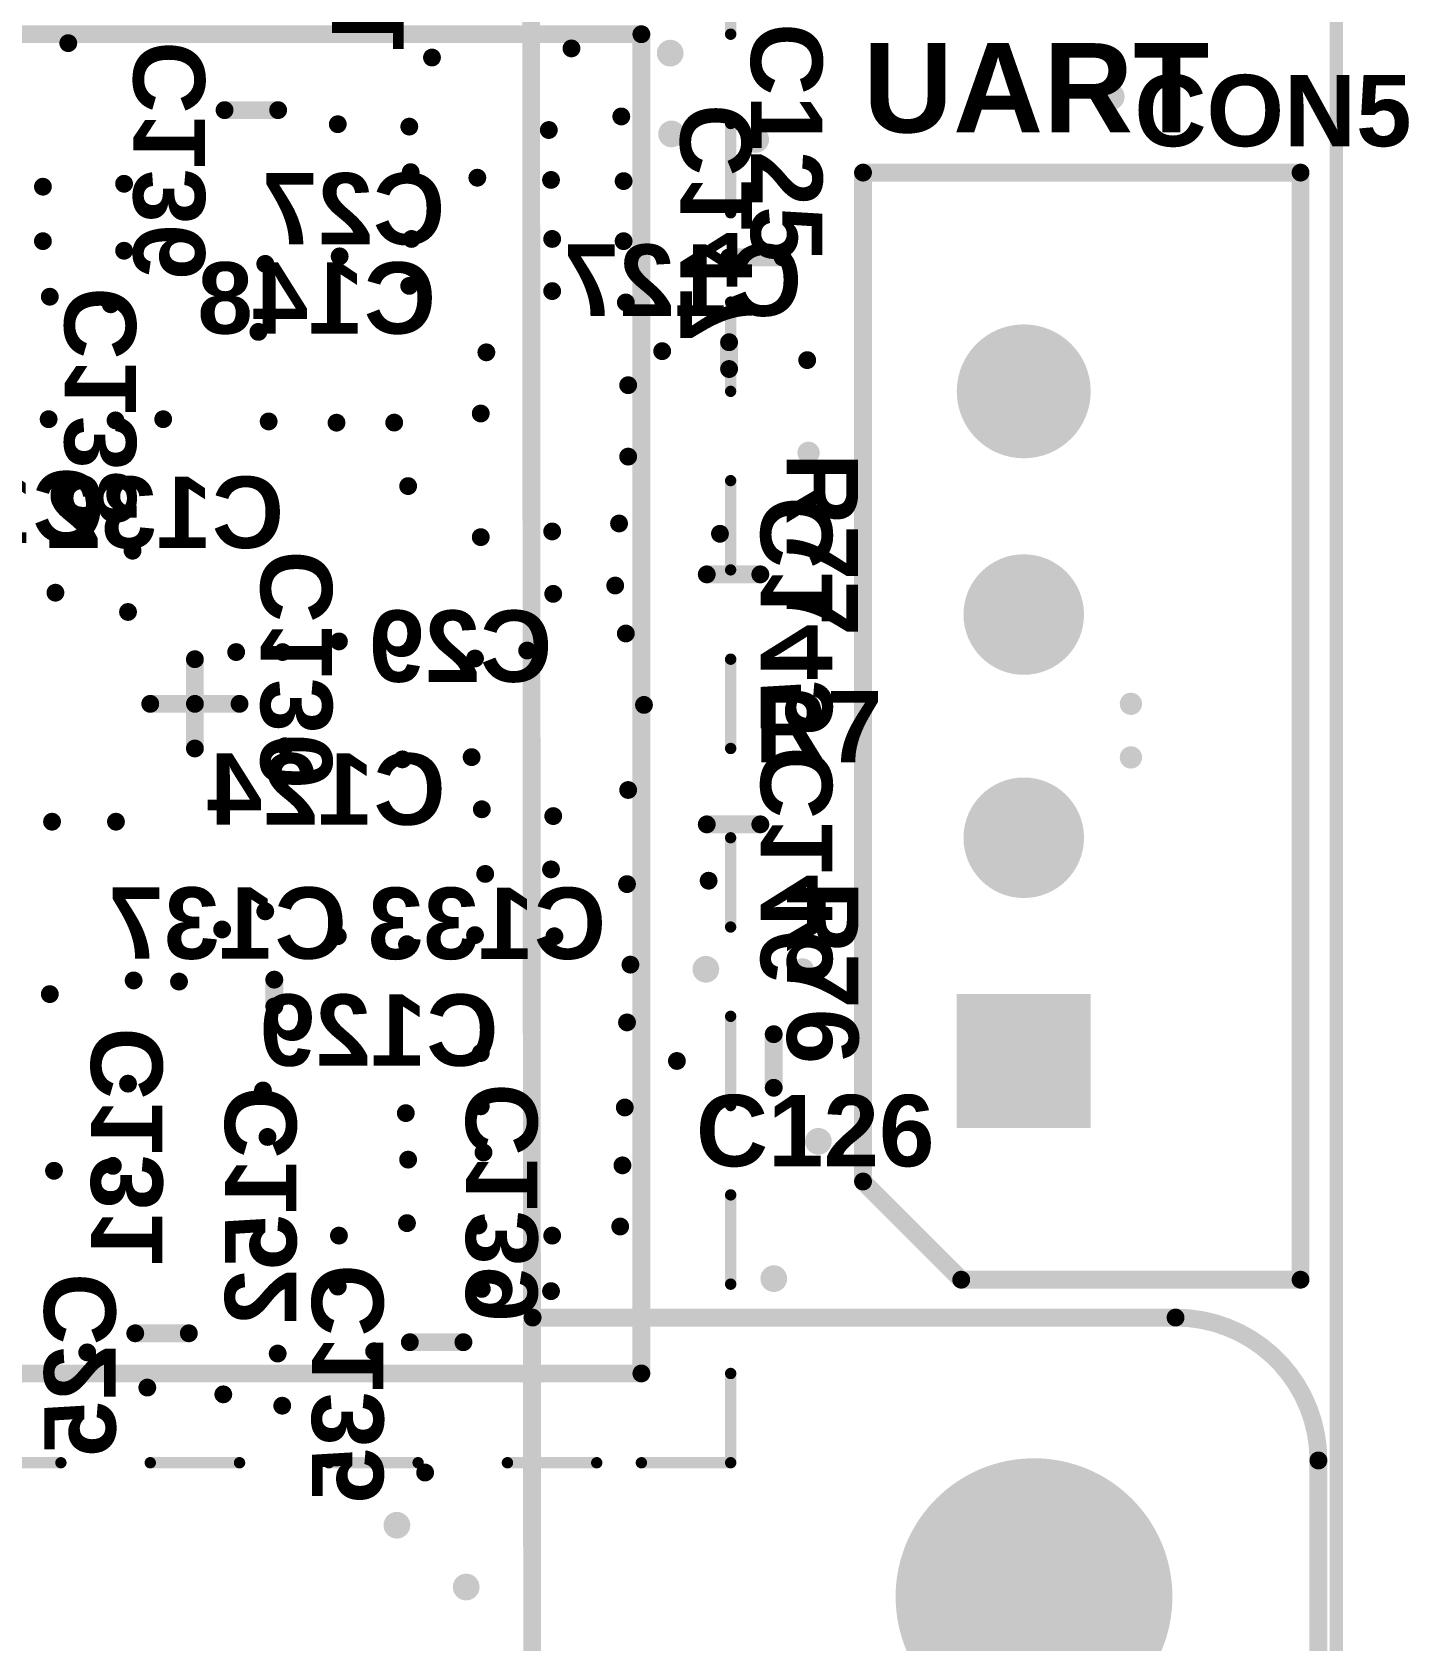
# Model space of a CAD drawing. Extents: x -0.3 to 75.5, y -0.2 to 56.1.
# Drawn here: x 54.4 to 69.81, y 17.51 to 35.52 of the extents above; entities that cross this region are included whole.
import ezdxf

# ---------------------------------------------------------------- set-up
doc = ezdxf.new("R2010")
doc.units = 0
doc.layers.get('0').update_dxf_attribs({"linetype": 'CONTINUOUS'})
for name, color, linetype in [('BOTTOMOVERLAY', 54, 'CONTINUOUS'), ('KEEPOUTLAYER', 6, 'CONTINUOUS'), ('MULTILAYER', 9, 'CONTINUOUS'), ('PADHOLELAYER', 156, 'CONTINUOUS'), ('TOPOVERLAY', 2, 'CONTINUOUS'), ('VIAHOLELAYER', 16, 'CONTINUOUS')]:
    doc.layers.add(name, color=color, linetype=linetype)
doc.styles.add('ARIAL', font='arialbd.ttf', dxfattribs={"height": 0.2})

# ---------------------------------------------------------------- blocks, each defined once
blk = doc.blocks.new('HEAT_SINK_40X40_55MM_34')
at = {"layer": 'MULTILAYER'}
h = blk.add_hatch(color=9, dxfattribs=at)
edge = h.paths.add_edge_path()
edge.add_arc((-25.615, 10), 1.55, 0, 360)
at = {"layer": 'PADHOLELAYER'}
h = blk.add_hatch(color=156, dxfattribs=at)
edge = h.paths.add_edge_path()
edge.add_arc((-25.615, 10), 1.55, 0, 360)
at = {"layer": 'TOPOVERLAY', "const_width": 0.2}
blk.add_lwpolyline([(-19.975, -20.001), (-20.001, 20)], dxfattribs=at)
blk = doc.blocks.new('CAPC1207L_B_186')
at = {"layer": 'BOTTOMOVERLAY', "const_width": 0.2}
blk.add_lwpolyline([(0, -0.3), (0, 0.3)], dxfattribs=at)
at = {"layer": 'BOTTOMOVERLAY', "const_width": 0.1}
for points in [[(-0.05, 0.3, 1), (0.05, 0.3, 1)], [(-0.05, -0.3, 1), (0.05, -0.3, 1)]]:
    blk.add_lwpolyline(points, format="xyb", close=True, dxfattribs=at)
blk = doc.blocks.new('CAPC1207L_B_187')
at = {"layer": 'BOTTOMOVERLAY', "const_width": 0.2}
blk.add_lwpolyline([(0, 0.3), (0, -0.3)], dxfattribs=at)
at = {"layer": 'BOTTOMOVERLAY', "const_width": 0.1}
for points in [[(-0.05, 0.3, 1), (0.05, 0.3, 1)], [(-0.05, -0.3, 1), (0.05, -0.3, 1)]]:
    blk.add_lwpolyline(points, format="xyb", close=True, dxfattribs=at)
blk = doc.blocks.new('CAPC1005L_B_193')
at = {"layer": 'BOTTOMOVERLAY', "const_width": 0.2}
blk.add_lwpolyline([(0, -0.15), (0, 0.15)], dxfattribs=at)
at = {"layer": 'BOTTOMOVERLAY', "const_width": 0.1}
for points in [[(-0.05, 0.15, 1), (0.05, 0.15, 1)], [(-0.05, -0.15, 1), (0.05, -0.15, 1)]]:
    blk.add_lwpolyline(points, format="xyb", close=True, dxfattribs=at)
blk = doc.blocks.new('CAPC1207L_B_194')
at = {"layer": 'BOTTOMOVERLAY', "const_width": 0.2}
blk.add_lwpolyline([(0, 0.3), (0, -0.3)], dxfattribs=at)
at = {"layer": 'BOTTOMOVERLAY', "const_width": 0.1}
for points in [[(-0.05, 0.3, 1), (0.05, 0.3, 1)], [(-0.05, -0.3, 1), (0.05, -0.3, 1)]]:
    blk.add_lwpolyline(points, format="xyb", close=True, dxfattribs=at)
blk = doc.blocks.new('CAPC1207L_B_195')
at = {"layer": 'BOTTOMOVERLAY', "const_width": 0.2}
blk.add_lwpolyline([(0, -0.3), (0, 0.3)], dxfattribs=at)
at = {"layer": 'BOTTOMOVERLAY', "const_width": 0.1}
for points in [[(-0.05, 0.3, 1), (0.05, 0.3, 1)], [(-0.05, -0.3, 1), (0.05, -0.3, 1)]]:
    blk.add_lwpolyline(points, format="xyb", close=True, dxfattribs=at)
blk = doc.blocks.new('CAPC1005L_B_203')
at = {"layer": 'BOTTOMOVERLAY', "const_width": 0.2}
blk.add_lwpolyline([(0, -0.15), (0, 0.15)], dxfattribs=at)
at = {"layer": 'BOTTOMOVERLAY', "const_width": 0.1}
for points in [[(-0.05, 0.15, 1), (0.05, 0.15, 1)], [(-0.05, -0.15, 1), (0.05, -0.15, 1)]]:
    blk.add_lwpolyline(points, format="xyb", close=True, dxfattribs=at)
blk = doc.blocks.new('CAPC1207L_204')
at = {"layer": 'TOPOVERLAY', "const_width": 0.2}
blk.add_lwpolyline([(0, -0.3), (0, 0.3)], dxfattribs=at)
at = {"layer": 'TOPOVERLAY', "const_width": 0.1}
for points in [[(-0.05, 0.3, 1), (0.05, 0.3, 1)], [(-0.05, -0.3, 1), (0.05, -0.3, 1)]]:
    blk.add_lwpolyline(points, format="xyb", close=True, dxfattribs=at)
blk = doc.blocks.new('CAPC1207L_205')
at = {"layer": 'TOPOVERLAY', "const_width": 0.2}
blk.add_lwpolyline([(0, 0.3), (0, -0.3)], dxfattribs=at)
at = {"layer": 'TOPOVERLAY', "const_width": 0.1}
for points in [[(-0.05, 0.3, 1), (0.05, 0.3, 1)], [(-0.05, -0.3, 1), (0.05, -0.3, 1)]]:
    blk.add_lwpolyline(points, format="xyb", close=True, dxfattribs=at)
blk = doc.blocks.new('BGA200_15R00X10R00X0R90_29')
at = {"layer": 'TOPOVERLAY'}
for points, const_width in [([(6, 7.5), (6, 8.5)], 0.127), ([(-5, 7.5), (5, 7.5)], 0.2), ([(5, -7.5), (5, 7.5)], 0.2), ([(6, 5.5), (6, 6.5)], 0.127), ([(6, 3.5), (6, 4.5)], 0.127), ([(6, 1.5), (6, 2.5)], 0.127), ([(0, 0), (0, 0.5)], 0.2), ([(6, -0.5), (6, 0.5)], 0.127), ([(-0.5, 0), (0, 0)], 0.2), ([(0, 0), (0.5, 0)], 0.2), ([(0, -0.5), (0, 0)], 0.2), ([(6, -2.5), (6, -1.5)], 0.127), ([(6, -4.5), (6, -3.5)], 0.127), ([(6, -6.5), (6, -5.5)], 0.127), ([(-5, -7.5), (5, -7.5)], 0.2), ([(6, -8.5), (6, -7.5)], 0.127), ([(-2.5, -8.5), (-1.5, -8.5)], 0.127), ([(-0.5, -8.5), (0.5, -8.5)], 0.127), ([(1.5, -8.5), (2.5, -8.5)], 0.127), ([(3.5, -8.5), (4.5, -8.5)], 0.127), ([(5, -8.5), (6, -8.5)], 0.127)]:
    blk.add_lwpolyline(points, dxfattribs=dict(at, const_width=const_width))
for points, const_width in [([(4.95, 7.5, 1), (5.05, 7.5, 1)], 0.0999), ([(4.95, 7.5, 1), (5.05, 7.5, 1)], 0.0999), ([(5.968, 7.5, 1), (6.032, 7.5, 1)], 0.0635), ([(5.968, 6.5, 1), (6.032, 6.5, 1)], 0.0635), ([(5.968, 5.5, 1), (6.032, 5.5, 1)], 0.0635), ([(5.968, 4.5, 1), (6.031, 4.5, 1)], 0.0635), ([(5.968, 3.5, 1), (6.031, 3.5, 1)], 0.0635), ([(5.968, 2.5, 1), (6.031, 2.5, 1)], 0.0635), ([(5.968, 1.5, 1), (6.031, 1.5, 1)], 0.0635), ([(-0.05, 0.5, 1), (0.05, 0.5, 1)], 0.0999), ([(5.968, 0.5, 1), (6.032, 0.5, 1)], 0.0635), ([(-0.55, 0, 1), (-0.45, 0, 1)], 0.0999), ([(-0.05, 0, 1), (0.05, 0, 1)], 0.0999), ([(-0.05, 0, 1), (0.05, 0, 1)], 0.0999), ([(-0.05, 0, 1), (0.05, 0, 1)], 0.0999), ([(-0.05, 0, 1), (0.05, 0, 1)], 0.0999), ([(0.45, 0, 1), (0.55, 0, 1)], 0.0999), ([(-0.05, -0.5, 1), (0.05, -0.5, 1)], 0.0999), ([(5.968, -0.5, 1), (6.032, -0.5, 1)], 0.0635), ([(5.968, -1.5, 1), (6.031, -1.5, 1)], 0.0635), ([(5.968, -2.5, 1), (6.031, -2.5, 1)], 0.0635), ([(5.968, -3.5, 1), (6.031, -3.5, 1)], 0.0635), ([(5.968, -4.5, 1), (6.031, -4.5, 1)], 0.0635), ([(5.968, -5.5, 1), (6.032, -5.5, 1)], 0.0635), ([(5.968, -6.5, 1), (6.032, -6.5, 1)], 0.0635), ([(4.95, -7.5, 1), (5.05, -7.5, 1)], 0.0999), ([(4.95, -7.5, 1), (5.05, -7.5, 1)], 0.0999), ([(5.968, -7.5, 1), (6.032, -7.5, 1)], 0.0635), ([(-1.532, -8.5, 1), (-1.469, -8.5, 1)], 0.0635), ([(-0.532, -8.5, 1), (-0.468, -8.5, 1)], 0.0635), ([(0.468, -8.5, 1), (0.532, -8.5, 1)], 0.0635), ([(1.468, -8.5, 1), (1.532, -8.5, 1)], 0.0635), ([(2.468, -8.5, 1), (2.532, -8.5, 1)], 0.0635), ([(3.468, -8.5, 1), (3.532, -8.5, 1)], 0.0635), ([(4.468, -8.5, 1), (4.532, -8.5, 1)], 0.0635), ([(4.968, -8.5, 1), (5.032, -8.5, 1)], 0.0635), ([(5.968, -8.5, 1), (6.032, -8.5, 1)], 0.0635), ([(5.968, -8.5, 1), (6.032, -8.5, 1)], 0.0635)]:
    blk.add_lwpolyline(points, format="xyb", close=True, dxfattribs=dict(at, const_width=const_width))
blk = doc.blocks.new('CON_5267_04A_293')
at = {"layer": 'MULTILAYER'}
h = blk.add_hatch(color=9, dxfattribs=at)
edge = h.paths.add_edge_path()
edge.add_arc((-3.75, 0), 0.75, 0, 360)
blk.add_hatch(color=9, dxfattribs=at).paths.add_polyline_path([(3, 0.75), (4.5, 0.75), (4.5, -0.75), (3, -0.75)])
h = blk.add_hatch(color=9, dxfattribs=at)
edge = h.paths.add_edge_path()
edge.add_arc((-1.25, 0), 0.675, 0, 360)
h = blk.add_hatch(color=9, dxfattribs=at)
edge = h.paths.add_edge_path()
edge.add_arc((1.25, 0), 0.675, 0, 360)
at = {"layer": 'PADHOLELAYER'}
h = blk.add_hatch(color=156, dxfattribs=at)
edge = h.paths.add_edge_path()
edge.add_arc((-3.75, 0), 0.5, 0, 360)
h = blk.add_hatch(color=156, dxfattribs=at)
edge = h.paths.add_edge_path()
edge.add_arc((-1.25, 0), 0.4, 0, 360)
h = blk.add_hatch(color=156, dxfattribs=at)
edge = h.paths.add_edge_path()
edge.add_arc((1.25, 0), 0.4, 0, 360)
h = blk.add_hatch(color=156, dxfattribs=at)
edge = h.paths.add_edge_path()
edge.add_arc((3.75, 0), 0.5, 0, 360)
at = {"layer": 'TOPOVERLAY', "const_width": 0.2}
for points in [[(-6.2, -1.8), (-6.2, 3.1)], [(6.2, 3.1), (-6.2, 3.1)], [(6.2, -0.7), (6.2, 3.1)], [(5.1, -1.8), (6.2, -0.7)], [(5.1, -1.8), (-6.2, -1.8)]]:
    blk.add_lwpolyline(points, dxfattribs=at)
at = {"layer": 'TOPOVERLAY', "const_width": 0.1}
for points in [[(-6.25, 3.1, 1), (-6.15, 3.1, 1)], [(-6.25, 3.1, 1), (-6.15, 3.1, 1)], [(6.15, 3.1, 1), (6.25, 3.1, 1)], [(6.15, 3.1, 1), (6.25, 3.1, 1)], [(6.15, -0.7, 1), (6.25, -0.7, 1)], [(6.15, -0.7, 1), (6.25, -0.7, 1)], [(-6.25, -1.8, 1), (-6.15, -1.8, 1)], [(-6.25, -1.8, 1), (-6.15, -1.8, 1)], [(5.05, -1.8, 1), (5.15, -1.8, 1)], [(5.05, -1.8, 1), (5.15, -1.8, 1)]]:
    blk.add_lwpolyline(points, format="xyb", close=True, dxfattribs=at)
blk = doc.blocks.new('CAPC1207L_B_318')
at = {"layer": 'BOTTOMOVERLAY', "const_width": 0.2}
blk.add_lwpolyline([(0, -0.3), (0, 0.3)], dxfattribs=at)
at = {"layer": 'BOTTOMOVERLAY', "const_width": 0.1}
for points in [[(-0.05, 0.3, 1), (0.05, 0.3, 1)], [(-0.05, -0.3, 1), (0.05, -0.3, 1)]]:
    blk.add_lwpolyline(points, format="xyb", close=True, dxfattribs=at)

msp = doc.modelspace()

# ---------------------------------------------------------------- hatches: boundary and pattern name
at = {"layer": 'VIAHOLELAYER'}
h = msp.add_hatch(color=16, dxfattribs=at)
edge = h.paths.add_edge_path()
edge.add_arc((54.8, 35.4), 0.1, 0, 360)
h = msp.add_hatch(color=16, dxfattribs=at)
edge = h.paths.add_edge_path()
edge.add_arc((58.873, 35.239), 0.1, 0, 360)
h = msp.add_hatch(color=16, dxfattribs=at)
edge = h.paths.add_edge_path()
edge.add_arc((60.435, 35.341), 0.1, 0, 360)
h = msp.add_hatch(color=16, dxfattribs=at)
edge = h.paths.add_edge_path()
edge.add_arc((61.541, 35.288), 0.15, 0, 360)
h = msp.add_hatch(color=16, dxfattribs=at)
edge = h.paths.add_edge_path()
edge.add_arc((66.48, 34.8), 0.15, 0, 360)
h = msp.add_hatch(color=16, dxfattribs=at)
edge = h.paths.add_edge_path()
edge.add_arc((60.993, 34.579), 0.1, 0, 360)
h = msp.add_hatch(color=16, dxfattribs=at)
edge = h.paths.add_edge_path()
edge.add_arc((57.818, 34.492), 0.1, 0, 360)
h = msp.add_hatch(color=16, dxfattribs=at)
edge = h.paths.add_edge_path()
edge.add_arc((58.619, 34.465), 0.1, 0, 360)
h = msp.add_hatch(color=16, dxfattribs=at)
edge = h.paths.add_edge_path()
edge.add_arc((60.181, 34.427), 0.1, 0, 360)
h = msp.add_hatch(color=16, dxfattribs=at)
edge = h.paths.add_edge_path()
edge.add_arc((61.556, 34.383), 0.15, 0, 360)
h = msp.add_hatch(color=16, dxfattribs=at)
edge = h.paths.add_edge_path()
edge.add_arc((62.498, 34.321), 0.15, 0, 360)
h = msp.add_hatch(color=16, dxfattribs=at)
edge = h.paths.add_edge_path()
edge.add_arc((58.634, 33.955), 0.1, 0, 360)
h = msp.add_hatch(color=16, dxfattribs=at)
edge = h.paths.add_edge_path()
edge.add_arc((54.516, 33.792), 0.1, 0, 360)
h = msp.add_hatch(color=16, dxfattribs=at)
edge = h.paths.add_edge_path()
edge.add_arc((55.425, 33.825), 0.1, 0, 360)
h = msp.add_hatch(color=16, dxfattribs=at)
edge = h.paths.add_edge_path()
edge.add_arc((59.381, 33.893), 0.1, 0, 360)
h = msp.add_hatch(color=16, dxfattribs=at)
edge = h.paths.add_edge_path()
edge.add_arc((60.206, 33.868), 0.1, 0, 360)
h = msp.add_hatch(color=16, dxfattribs=at)
edge = h.paths.add_edge_path()
edge.add_arc((61.019, 33.855), 0.1, 0, 360)
h = msp.add_hatch(color=16, dxfattribs=at)
edge = h.paths.add_edge_path()
edge.add_arc((54.516, 33.182), 0.1, 0, 360)
h = msp.add_hatch(color=16, dxfattribs=at)
edge = h.paths.add_edge_path()
edge.add_arc((55.425, 33.075), 0.1, 0, 360)
h = msp.add_hatch(color=16, dxfattribs=at)
edge = h.paths.add_edge_path()
edge.add_arc((58.644, 33.207), 0.1, 0, 360)
h = msp.add_hatch(color=16, dxfattribs=at)
edge = h.paths.add_edge_path()
edge.add_arc((60.219, 33.207), 0.1, 0, 360)
h = msp.add_hatch(color=16, dxfattribs=at)
edge = h.paths.add_edge_path()
edge.add_arc((61.019, 33.182), 0.1, 0, 360)
h = msp.add_hatch(color=16, dxfattribs=at)
edge = h.paths.add_edge_path()
edge.add_arc((57.006, 32.928), 0.1, 0, 360)
h = msp.add_hatch(color=16, dxfattribs=at)
edge = h.paths.add_edge_path()
edge.add_arc((57.839, 33.012), 0.1, 0, 360)
h = msp.add_hatch(color=16, dxfattribs=at)
edge = h.paths.add_edge_path()
edge.add_arc((54.593, 32.56), 0.1, 0, 360)
h = msp.add_hatch(color=16, dxfattribs=at)
edge = h.paths.add_edge_path()
edge.add_arc((58.618, 32.681), 0.1, 0, 360)
h = msp.add_hatch(color=16, dxfattribs=at)
edge = h.paths.add_edge_path()
edge.add_arc((60.219, 32.623), 0.1, 0, 360)
h = msp.add_hatch(color=16, dxfattribs=at)
edge = h.paths.add_edge_path()
edge.add_arc((55.275, 32.475), 0.1, 0, 360)
h = msp.add_hatch(color=16, dxfattribs=at)
edge = h.paths.add_edge_path()
edge.add_arc((61.044, 32.496), 0.1, 0, 360)
h = msp.add_hatch(color=16, dxfattribs=at)
edge = h.paths.add_edge_path()
edge.add_arc((56.929, 32.166), 0.1, 0, 360)
h = msp.add_hatch(color=16, dxfattribs=at)
edge = h.paths.add_edge_path()
edge.add_arc((59.482, 31.937), 0.1, 0, 360)
h = msp.add_hatch(color=16, dxfattribs=at)
edge = h.paths.add_edge_path()
edge.add_arc((61.451, 31.95), 0.1, 0, 360)
h = msp.add_hatch(color=16, dxfattribs=at)
edge = h.paths.add_edge_path()
edge.add_arc((63.075, 31.85), 0.1, 0, 360)
h = msp.add_hatch(color=16, dxfattribs=at)
edge = h.paths.add_edge_path()
edge.add_arc((61.07, 31.569), 0.1, 0, 360)
h = msp.add_hatch(color=16, dxfattribs=at)
edge = h.paths.add_edge_path()
edge.add_arc((59.419, 31.252), 0.1, 0, 360)
h = msp.add_hatch(color=16, dxfattribs=at)
edge = h.paths.add_edge_path()
edge.add_arc((54.58, 31.188), 0.1, 0, 360)
h = msp.add_hatch(color=16, dxfattribs=at)
edge = h.paths.add_edge_path()
edge.add_arc((55.329, 31.175), 0.1, 0, 360)
h = msp.add_hatch(color=16, dxfattribs=at)
edge = h.paths.add_edge_path()
edge.add_arc((55.863, 31.188), 0.1, 0, 360)
h = msp.add_hatch(color=16, dxfattribs=at)
edge = h.paths.add_edge_path()
edge.add_arc((57.044, 31.163), 0.1, 0, 360)
h = msp.add_hatch(color=16, dxfattribs=at)
edge = h.paths.add_edge_path()
edge.add_arc((57.804, 31.149), 0.1, 0, 360)
h = msp.add_hatch(color=16, dxfattribs=at)
edge = h.paths.add_edge_path()
edge.add_arc((58.45, 31.15), 0.1, 0, 360)
h = msp.add_hatch(color=16, dxfattribs=at)
edge = h.paths.add_edge_path()
edge.add_arc((61.07, 30.769), 0.1, 0, 360)
h = msp.add_hatch(color=16, dxfattribs=at)
edge = h.paths.add_edge_path()
edge.add_arc((63.09, 30.812), 0.125, 0, 360)
h = msp.add_hatch(color=16, dxfattribs=at)
edge = h.paths.add_edge_path()
edge.add_arc((58.606, 30.439), 0.1, 0, 360)
h = msp.add_hatch(color=16, dxfattribs=at)
edge = h.paths.add_edge_path()
edge.add_arc((60.968, 30.02), 0.1, 0, 360)
h = msp.add_hatch(color=16, dxfattribs=at)
edge = h.paths.add_edge_path()
edge.add_arc((59.419, 29.867), 0.1, 0, 360)
h = msp.add_hatch(color=16, dxfattribs=at)
edge = h.paths.add_edge_path()
edge.add_arc((60.219, 29.931), 0.1, 0, 360)
h = msp.add_hatch(color=16, dxfattribs=at)
edge = h.paths.add_edge_path()
edge.add_arc((62.098, 29.905), 0.1, 0, 360)
h = msp.add_hatch(color=16, dxfattribs=at)
edge = h.paths.add_edge_path()
edge.add_arc((55.52, 29.715), 0.1, 0, 360)
h = msp.add_hatch(color=16, dxfattribs=at)
edge = h.paths.add_edge_path()
edge.add_arc((60.925, 29.325), 0.1, 0, 360)
h = msp.add_hatch(color=16, dxfattribs=at)
edge = h.paths.add_edge_path()
edge.add_arc((54.656, 29.245), 0.1, 0, 360)
h = msp.add_hatch(color=16, dxfattribs=at)
edge = h.paths.add_edge_path()
edge.add_arc((60.231, 29.232), 0.1, 0, 360)
h = msp.add_hatch(color=16, dxfattribs=at)
edge = h.paths.add_edge_path()
edge.add_arc((55.469, 29.029), 0.1, 0, 360)
h = msp.add_hatch(color=16, dxfattribs=at)
edge = h.paths.add_edge_path()
edge.add_arc((61.044, 28.788), 0.1, 0, 360)
h = msp.add_hatch(color=16, dxfattribs=at)
edge = h.paths.add_edge_path()
edge.add_arc((56.68, 28.58), 0.1, 0, 360)
h = msp.add_hatch(color=16, dxfattribs=at)
edge = h.paths.add_edge_path()
edge.add_arc((57.2, 28.58), 0.1, 0, 360)
h = msp.add_hatch(color=16, dxfattribs=at)
edge = h.paths.add_edge_path()
edge.add_arc((57.831, 28.699), 0.1, 0, 360)
h = msp.add_hatch(color=16, dxfattribs=at)
edge = h.paths.add_edge_path()
edge.add_arc((59.939, 28.597), 0.1, 0, 360)
h = msp.add_hatch(color=16, dxfattribs=at)
edge = h.paths.add_edge_path()
edge.add_arc((59.355, 28.508), 0.1, 0, 360)
h = msp.add_hatch(color=16, dxfattribs=at)
edge = h.paths.add_edge_path()
edge.add_arc((66.7, 28), 0.125, 0, 360)
h = msp.add_hatch(color=16, dxfattribs=at)
edge = h.paths.add_edge_path()
edge.add_arc((61.247, 27.988), 0.1, 0, 360)
h = msp.add_hatch(color=16, dxfattribs=at)
edge = h.paths.add_edge_path()
edge.add_arc((57.225, 27.525), 0.1, 0, 360)
h = msp.add_hatch(color=16, dxfattribs=at)
edge = h.paths.add_edge_path()
edge.add_arc((58.542, 27.378), 0.1, 0, 360)
h = msp.add_hatch(color=16, dxfattribs=at)
edge = h.paths.add_edge_path()
edge.add_arc((59.317, 27.403), 0.1, 0, 360)
h = msp.add_hatch(color=16, dxfattribs=at)
edge = h.paths.add_edge_path()
edge.add_arc((66.7, 27.4), 0.125, 0, 360)
h = msp.add_hatch(color=16, dxfattribs=at)
edge = h.paths.add_edge_path()
edge.add_arc((61.07, 27.035), 0.1, 0, 360)
h = msp.add_hatch(color=16, dxfattribs=at)
edge = h.paths.add_edge_path()
edge.add_arc((59.431, 26.819), 0.1, 0, 360)
h = msp.add_hatch(color=16, dxfattribs=at)
edge = h.paths.add_edge_path()
edge.add_arc((54.618, 26.68), 0.1, 0, 360)
h = msp.add_hatch(color=16, dxfattribs=at)
edge = h.paths.add_edge_path()
edge.add_arc((55.334, 26.68), 0.1, 0, 360)
h = msp.add_hatch(color=16, dxfattribs=at)
edge = h.paths.add_edge_path()
edge.add_arc((60.231, 26.743), 0.1, 0, 360)
h = msp.add_hatch(color=16, dxfattribs=at)
edge = h.paths.add_edge_path()
edge.add_arc((59.469, 26.095), 0.1, 0, 360)
h = msp.add_hatch(color=16, dxfattribs=at)
edge = h.paths.add_edge_path()
edge.add_arc((60.206, 26.146), 0.1, 0, 360)
h = msp.add_hatch(color=16, dxfattribs=at)
edge = h.paths.add_edge_path()
edge.add_arc((61.057, 25.981), 0.1, 0, 360)
h = msp.add_hatch(color=16, dxfattribs=at)
edge = h.paths.add_edge_path()
edge.add_arc((61.971, 26.019), 0.1, 0, 360)
h = msp.add_hatch(color=16, dxfattribs=at)
edge = h.paths.add_edge_path()
edge.add_arc((57.006, 25.676), 0.1, 0, 360)
h = msp.add_hatch(color=16, dxfattribs=at)
edge = h.paths.add_edge_path()
edge.add_arc((56.523, 25.473), 0.1, 0, 360)
h = msp.add_hatch(color=16, dxfattribs=at)
edge = h.paths.add_edge_path()
edge.add_arc((57.818, 25.397), 0.1, 0, 360)
h = msp.add_hatch(color=16, dxfattribs=at)
edge = h.paths.add_edge_path()
edge.add_arc((58.593, 25.308), 0.1, 0, 360)
h = msp.add_hatch(color=16, dxfattribs=at)
edge = h.paths.add_edge_path()
edge.add_arc((59.355, 25.41), 0.1, 0, 360)
h = msp.add_hatch(color=16, dxfattribs=at)
edge = h.paths.add_edge_path()
edge.add_arc((60.244, 25.397), 0.1, 0, 360)
h = msp.add_hatch(color=16, dxfattribs=at)
edge = h.paths.add_edge_path()
edge.add_arc((61.095, 25.079), 0.1, 0, 360)
h = msp.add_hatch(color=16, dxfattribs=at)
edge = h.paths.add_edge_path()
edge.add_arc((61.94, 25.027), 0.15, 0, 360)
h = msp.add_hatch(color=16, dxfattribs=at)
edge = h.paths.add_edge_path()
edge.add_arc((63.025, 25.025), 0.125, 0, 360)
h = msp.add_hatch(color=16, dxfattribs=at)
edge = h.paths.add_edge_path()
edge.add_arc((55.532, 24.902), 0.1, 0, 360)
h = msp.add_hatch(color=16, dxfattribs=at)
edge = h.paths.add_edge_path()
edge.add_arc((56.04, 24.889), 0.1, 0, 360)
h = msp.add_hatch(color=16, dxfattribs=at)
edge = h.paths.add_edge_path()
edge.add_arc((54.593, 24.749), 0.1, 0, 360)
h = msp.add_hatch(color=16, dxfattribs=at)
edge = h.paths.add_edge_path()
edge.add_arc((61.057, 24.432), 0.1, 0, 360)
h = msp.add_hatch(color=16, dxfattribs=at)
edge = h.paths.add_edge_path()
edge.add_arc((59.419, 24.089), 0.1, 0, 360)
h = msp.add_hatch(color=16, dxfattribs=at)
edge = h.paths.add_edge_path()
edge.add_arc((61.616, 24), 0.1, 0, 360)
h = msp.add_hatch(color=16, dxfattribs=at)
edge = h.paths.add_edge_path()
edge.add_arc((55.469, 23.746), 0.1, 0, 360)
h = msp.add_hatch(color=16, dxfattribs=at)
edge = h.paths.add_edge_path()
edge.add_arc((56.98, 23.67), 0.1, 0, 360)
h = msp.add_hatch(color=16, dxfattribs=at)
edge = h.paths.add_edge_path()
edge.add_arc((58.58, 23.416), 0.1, 0, 360)
h = msp.add_hatch(color=16, dxfattribs=at)
edge = h.paths.add_edge_path()
edge.add_arc((59.419, 23.492), 0.1, 0, 360)
h = msp.add_hatch(color=16, dxfattribs=at)
edge = h.paths.add_edge_path()
edge.add_arc((61.032, 23.479), 0.1, 0, 360)
h = msp.add_hatch(color=16, dxfattribs=at)
edge = h.paths.add_edge_path()
edge.add_arc((57.031, 23.149), 0.1, 0, 360)
h = msp.add_hatch(color=16, dxfattribs=at)
edge = h.paths.add_edge_path()
edge.add_arc((63.2, 23.1), 0.15, 0, 360)
h = msp.add_hatch(color=16, dxfattribs=at)
edge = h.paths.add_edge_path()
edge.add_arc((59.45, 22.975), 0.1, 0, 360)
h = msp.add_hatch(color=16, dxfattribs=at)
edge = h.paths.add_edge_path()
edge.add_arc((55.3, 22.825), 0.1, 0, 360)
h = msp.add_hatch(color=16, dxfattribs=at)
edge = h.paths.add_edge_path()
edge.add_arc((58.606, 22.895), 0.1, 0, 360)
h = msp.add_hatch(color=16, dxfattribs=at)
edge = h.paths.add_edge_path()
edge.add_arc((61.006, 22.831), 0.1, 0, 360)
h = msp.add_hatch(color=16, dxfattribs=at)
edge = h.paths.add_edge_path()
edge.add_arc((54.64, 22.77), 0.1, 0, 360)
h = msp.add_hatch(color=16, dxfattribs=at)
edge = h.paths.add_edge_path()
edge.add_arc((58.593, 22.184), 0.1, 0, 360)
h = msp.add_hatch(color=16, dxfattribs=at)
edge = h.paths.add_edge_path()
edge.add_arc((59.393, 22.158), 0.1, 0, 360)
h = msp.add_hatch(color=16, dxfattribs=at)
edge = h.paths.add_edge_path()
edge.add_arc((60.981, 22.146), 0.1, 0, 360)
h = msp.add_hatch(color=16, dxfattribs=at)
edge = h.paths.add_edge_path()
edge.add_arc((57.831, 22.044), 0.1, 0, 360)
h = msp.add_hatch(color=16, dxfattribs=at)
edge = h.paths.add_edge_path()
edge.add_arc((60.219, 22.044), 0.1, 0, 360)
h = msp.add_hatch(color=16, dxfattribs=at)
edge = h.paths.add_edge_path()
edge.add_arc((62.701, 21.562), 0.15, 0, 360)
h = msp.add_hatch(color=16, dxfattribs=at)
edge = h.paths.add_edge_path()
edge.add_arc((57.818, 21.473), 0.1, 0, 360)
h = msp.add_hatch(color=16, dxfattribs=at)
edge = h.paths.add_edge_path()
edge.add_arc((59.431, 21.447), 0.1, 0, 360)
h = msp.add_hatch(color=16, dxfattribs=at)
edge = h.paths.add_edge_path()
edge.add_arc((60.206, 21.422), 0.1, 0, 360)
h = msp.add_hatch(color=16, dxfattribs=at)
edge = h.paths.add_edge_path()
edge.add_arc((55.012, 20.736), 0.1, 0, 360)
h = msp.add_hatch(color=16, dxfattribs=at)
edge = h.paths.add_edge_path()
edge.add_arc((57.145, 20.723), 0.1, 0, 360)
h = msp.add_hatch(color=16, dxfattribs=at)
edge = h.paths.add_edge_path()
edge.add_arc((58.225, 20.749), 0.1, 0, 360)
h = msp.add_hatch(color=16, dxfattribs=at)
edge = h.paths.add_edge_path()
edge.add_arc((55.685, 20.342), 0.1, 0, 360)
h = msp.add_hatch(color=16, dxfattribs=at)
edge = h.paths.add_edge_path()
edge.add_arc((56.536, 20.266), 0.1, 0, 360)
h = msp.add_hatch(color=16, dxfattribs=at)
edge = h.paths.add_edge_path()
edge.add_arc((57.196, 20.139), 0.1, 0, 360)
h = msp.add_hatch(color=16, dxfattribs=at)
edge = h.paths.add_edge_path()
edge.add_arc((58.796, 19.39), 0.1, 0, 360)
h = msp.add_hatch(color=16, dxfattribs=at)
edge = h.paths.add_edge_path()
edge.add_arc((58.48, 18.8), 0.15, 0, 360)
h = msp.add_hatch(color=16, dxfattribs=at)
edge = h.paths.add_edge_path()
edge.add_arc((59.256, 18.108), 0.15, 0, 360)

# ---------------------------------------------------------------- linework, layer by layer
at = {"layer": 'KEEPOUTLAYER', "const_width": 0.15}
msp.add_lwpolyline([(69, 3), (69, 53)], dxfattribs=at)
at = {"layer": 'TOPOVERLAY', "const_width": 0.2}
for points in [[(60, 21.126), (67.2, 21.126)], [(68.8, 16.475), (68.8, 19.525)]]:
    msp.add_lwpolyline(points, dxfattribs=at)
at = {"layer": 'TOPOVERLAY', "const_width": 0.1}
for points in [[(59.95, 21.126, 1), (60.05, 21.126, 1)], [(67.15, 21.126, 1), (67.25, 21.126, 1)], [(67.15, 21.126, 1), (67.25, 21.126, 1)], [(68.75, 19.526, 1), (68.85, 19.526, 1)], [(68.75, 19.525, 1), (68.85, 19.525, 1)]]:
    msp.add_lwpolyline(points, format="xyb", close=True, dxfattribs=at)
at = {"layer": 'TOPOVERLAY', "const_width": 0.2}
msp.add_lwpolyline([(67.2, 21.126, -0.414214), (68.8, 19.526)], format="xyb", dxfattribs=at)

# ---------------------------------------------------------------- block references
for name, p, rotation in [('HEAT_SINK_40X40_55MM_34', (40, 28), 180), ('CAPC1207L_B_194', (56.85, 34.65), 90), ('CON_5267_04A_293', (65.5, 27.75), 270), ('CAPC1207L_205', (62.5, 33), 90), ('CAPC1207L_B_187', (62.25, 29.45), 90), ('CAPC1207L_B_186', (62.25, 26.65), 270), ('CAPC1207L_B_318', (55.85, 20.95), 270), ('CAPC1207L_B_195', (58.925, 20.85), 270)]:
    msp.add_blockref(name, p, dxfattribs=dict(rotation=rotation))
for name, p in [('BGA200_15R00X10R00X0R90_29', (56.218, 28)), ('CAPC1005L_B_203', (62.2, 31.9)), ('CAPC1005L_B_193', (57.107, 24.761)), ('CAPC1207L_204', (62.7, 24))]:
    msp.add_blockref(name, p)

# ---------------------------------------------------------------- texts
at = {"layer": 'BOTTOMOVERLAY', "style": 'ARIAL', "text_generation_flag": 2}
for s, p in [('C141', (58.555, 37.976)), ('C136', (56.33, 35.421)), ('C147', (62.455, 34.718)), ('C138', (55.558, 32.666)), ('C145', (63.355, 30.323)), ('C130', (57.755, 29.717)), ('C146', (63.355, 27.521)), ('C131', (55.855, 24.376)), ('C152', (57.355, 23.716)), ('C139', (60.054, 23.75)), ('C135', (58.329, 21.723)), ('C25', (55.33, 21.625))]:
    msp.add_text(s, height=0.8, rotation=90, dxfattribs=at).set_placement(p)
for s, p in [('C27', (59.02, 33.145)), ('C127', (63.018, 32.345)), ('C148', (58.918, 32.146)), ('C149', (55.207, 29.803)), ('C132', (57.216, 29.745)), ('C29', (60.219, 28.246)), ('C124', (59.026, 26.645)), ('C137', (57.918, 25.145)), ('C133', (60.822, 25.142)), ('C129', (59.617, 23.946))]:
    msp.add_text(s, height=0.8, dxfattribs=at).set_placement(p)
at = {"layer": 'TOPOVERLAY', "style": 'ARIAL'}
for s, height, rotation, p in [('C125', 0.8, 270, (62.445, 35.623)), ('UART', 1, 360, (63.7, 34.4)), ('R77', 0.8, 270, (62.845, 30.811)), ('R76', 0.8, 270, (62.849, 26.014))]:
    msp.add_text(s, height=height, rotation=rotation, dxfattribs=at).set_placement(p)
for s, p in [('CON5', (66.739, 34.245)), ('R7', (62.487, 27.345)), ('C126', (61.829, 22.82))]:
    msp.add_text(s, height=0.8, dxfattribs=at).set_placement(p)

doc.saveas('drawing.dxf')
